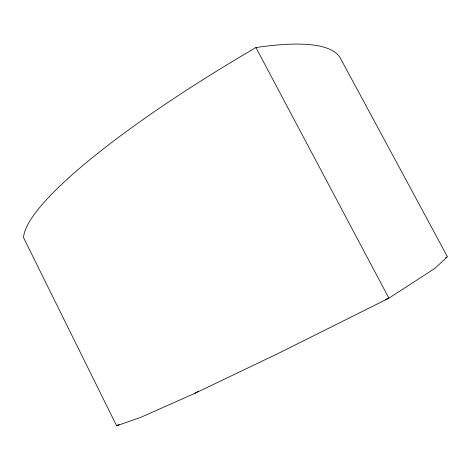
<?xml version="1.0" encoding="UTF-8"?>
<svg xmlns="http://www.w3.org/2000/svg" width="471" height="471" viewBox="0 0 471 471"><rect width="100%" height="100%" fill="white"/><g stroke="black" fill="none" stroke-linecap="round" stroke-linejoin="round"><path stroke-width="0.71" d="M194.717 393.397L279.845 352.655L388.899 298.161L434.568 268.629L447.45 256.736L339.974 57.438A404.901 80.435 -24.4 0 0 255.924 47.559A341.416 61.619 -28.9 0 0 23.55 237.655L116.631 425.813L140.652 417.406L194.717 393.397L198.526 391.183M117.915 425.095L116.631 425.813L119.251 424.471M445.484 257.743L446.796 257.072M385.478 299.462L388.899 298.161L255.924 47.559"/></g></svg>
